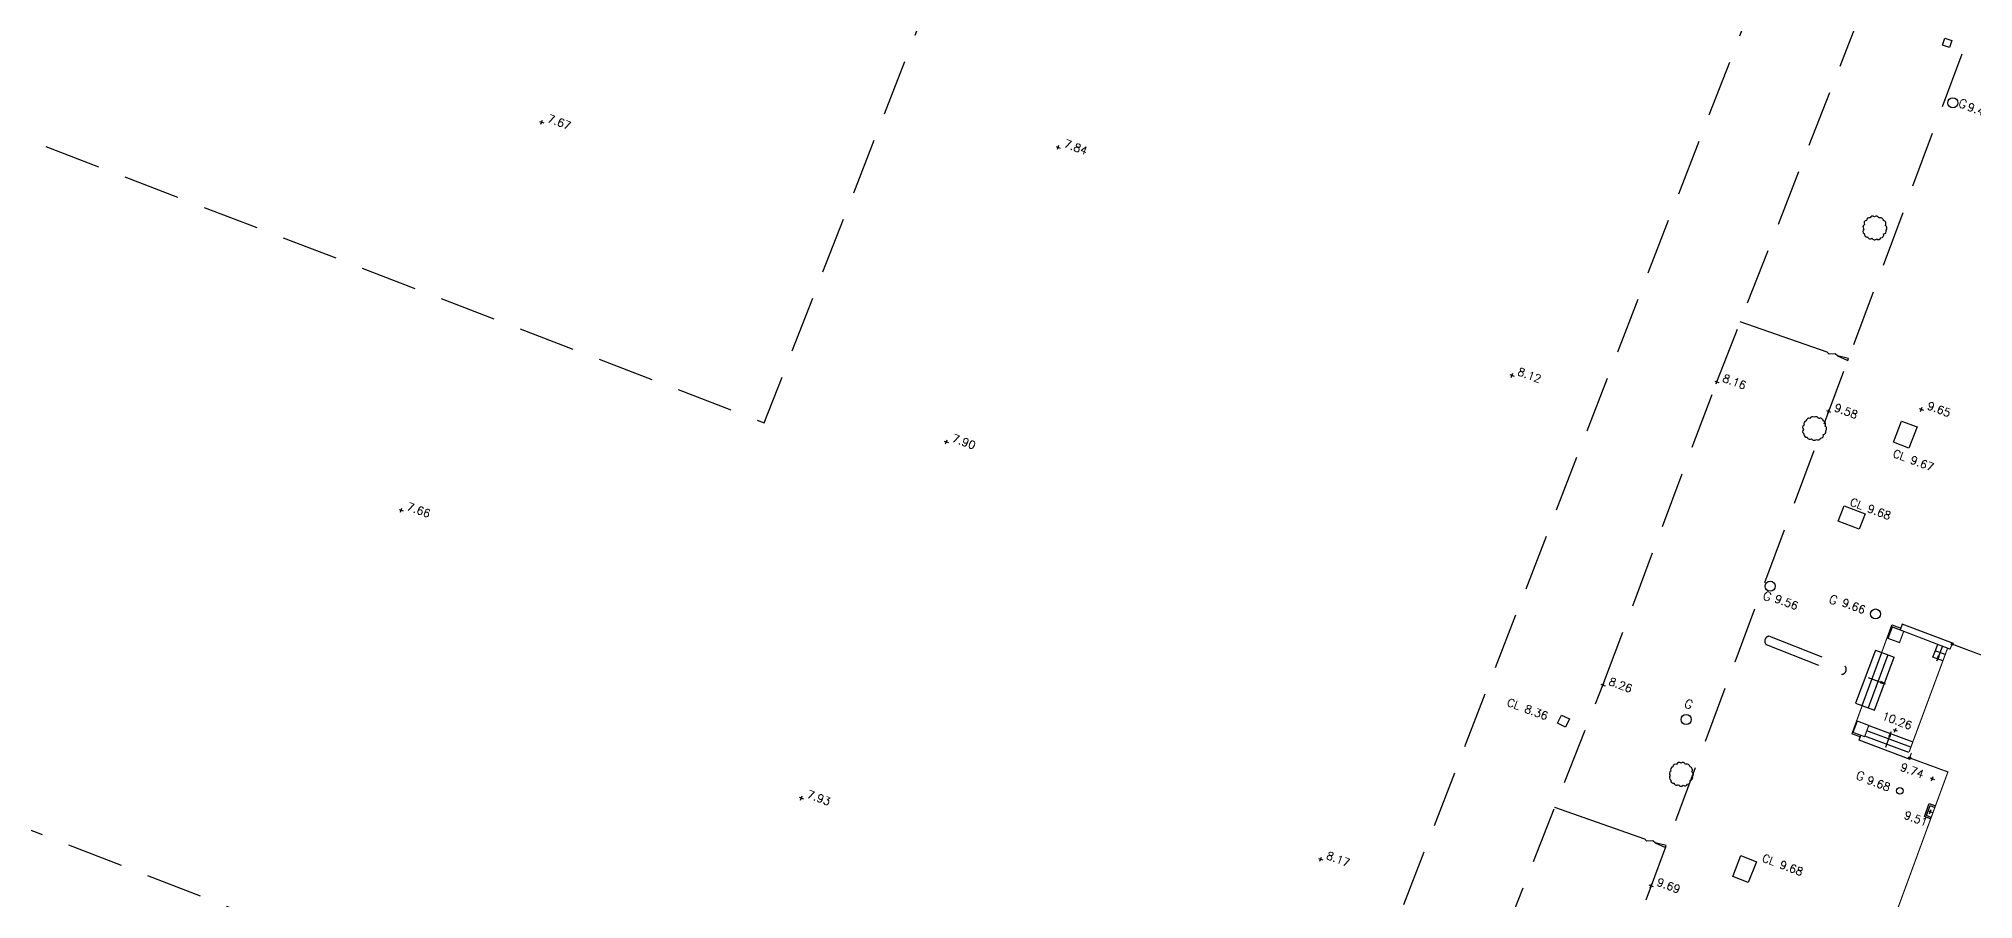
# Model space of a CAD drawing. Header units: millimetres. Extents: x 521005098 to 522149999836, y 174611071 to 175300000107.
# Drawn here: x 521226380 to 521313421, y 174761397 to 174800124 of the extents above; entities that cross this region are included whole.
import ezdxf
from ezdxf.enums import TextEntityAlignment as Align

# ---------------------------------------------------------------- set-up
doc = ezdxf.new("R2010")
doc.units = ezdxf.units.MM
doc.header["$LTSCALE"] = 200
doc.linetypes.add('survey-A$0$DASHED', pattern=[19.05, 12.7, -6.35])
for name, color, linetype in [('0-35TEXT', 3, 'Continuous'), ('survey-A$0$BUILDING', 8, 'Continuous'), ('survey-A$0$DETAIL', 8, 'Continuous'), ('survey-A$0$LEVEL', 8, 'Continuous'), ('survey-A$0$ROAD', 8, 'Continuous'), ('survey-A$0$SERVICE', 8, 'Continuous'), ('survey-A$0$SPORTS_PITCH', 8, 'survey-A$0$DASHED'), ('survey-A$0$STAIRS', 8, 'Continuous'), ('survey-A$0$TEXT_SERVICE', 8, 'Continuous'), ('survey-A$0$VEGETATION', 8, 'Continuous')]:
    doc.layers.add(name, color=color, linetype=linetype)
doc.styles.add('survey-A$0$ROMANS', font='Romans.shx')

# ---------------------------------------------------------------- blocks, each defined once
blk = doc.blocks.new('survey-A')
at = {"layer": 'survey-A$0$BUILDING', "linetype": 'Continuous', "const_width": 50, "flags": 128}
for points in [[(521323773, 174734903), (521299319, 174743958), (521302747, 174753257), (521305756, 174752132), (521308314, 174759001), (521309176, 174758680), (521312278, 174767129), (521310557, 174767760), (521310637, 174767985)], [(521309298, 174772505), (521309752, 174773746)], [(521309752, 174773746), (521310155, 174773596)], [(521309772, 174773657), (521312373, 174772656), (521312470, 174772880), (521314158, 174772248)], [(521312262, 174772694), (521310533, 174768030)], [(521308335, 174768708), (521307958, 174768848), (521308423, 174770116)]]:
    blk.add_lwpolyline(points, dxfattribs=at)
for points in [[(521309587, 174773138), (521309773, 174773650), (521310290, 174773458), (521310101, 174772950)], [(521308207, 174769417), (521308013, 174768908), (521308530, 174768715), (521308719, 174769222)]]:
    blk.add_lwpolyline(points, close=True, dxfattribs=at)
at = {"layer": 'survey-A$0$BUILDING', "linetype": 'Continuous', "flags": 128}
blk.add_lwpolyline([(521309591, 174773150), (521309784, 174773661)], dxfattribs=at)
at = {"layer": 'survey-A$0$BUILDING', "linetype": 'Continuous'}
for centre in [(521312470, 174772880), (521310557, 174767760)]:
    blk.add_circle(centre, 50, dxfattribs=at)
at = {"layer": 'survey-A$0$DETAIL', "linetype": 'survey-A$0$DASHED', "flags": 128}
for points in [[(521301881, 174784685), (521309424, 174803998)], [(521296758, 174771037), (521301881, 174784685)], [(521290851, 174756011), (521296758, 174771037)]]:
    blk.add_lwpolyline(points, dxfattribs=at)
at = {"layer": 'survey-A$0$DETAIL', "flags": 128}
for points in [[(521307313, 174785856), (521307306, 174785858), (521307206, 174785946), (521306941, 174785933), (521306841, 174786021), (521302937, 174787390)], [(521299109, 174763939), (521299102, 174763941), (521299002, 174764029), (521298737, 174764016), (521298638, 174764104), (521294591, 174765523)]]:
    blk.add_lwpolyline(points, dxfattribs=at)
for points in [[(521307313, 174785856), (521307768, 174785643), (521307802, 174785737)], [(521299109, 174763939), (521299565, 174763726), (521299598, 174763820)]]:
    blk.add_lwpolyline(points, close=True, dxfattribs=at)
at = {"layer": 'survey-A$0$DETAIL', "linetype": 'Continuous', "flags": 128}
for points in [[(521311502, 174765017), (521311221, 174765122), (521311438, 174765703), (521311719, 174765598)], [(521311527, 174765082), (521311311, 174765163), (521311479, 174765613), (521311694, 174765532)]]:
    blk.add_lwpolyline(points, dxfattribs=at)
at = {"layer": 'survey-A$0$LEVEL', "flags": 128}
for points in [[(521248918, 174796404), (521249106, 174796334)], [(521248977, 174796275), (521249047, 174796463)], [(521272212, 174795145), (521272282, 174795332)], [(521272153, 174795273), (521272340, 174795204)], [(521292570, 174785011), (521292757, 174784941)], [(521292628, 174784883), (521292698, 174785070)], [(521301787, 174784720), (521301974, 174784650)], [(521301846, 174784591), (521301915, 174784779)], [(521306811, 174783394), (521306999, 174783324)], [(521306870, 174783265), (521306940, 174783452)], [(521310992, 174783480), (521311180, 174783410)], [(521311051, 174783351), (521311121, 174783539)], [(521267119, 174782017), (521267307, 174781947)], [(521267178, 174781888), (521267248, 174782075)], [(521242592, 174778945), (521242779, 174778875)], [(521242651, 174778816), (521242721, 174779004)], [(521296665, 174771071), (521296852, 174771002)], [(521296723, 174770943), (521296793, 174771130)], [(521309815, 174769042), (521310002, 174768972)], [(521309874, 174768914), (521309943, 174769101)], [(521311486, 174766860), (521311673, 174766790)], [(521311544, 174766731), (521311614, 174766918)], [(521260595, 174765994), (521260783, 174765924)], [(521260654, 174765865), (521260724, 174766053)], [(521311392, 174765373), (521311579, 174765303)], [(521311450, 174765245), (521311520, 174765432)], [(521283962, 174763240), (521284150, 174763171)], [(521284021, 174763112), (521284091, 174763299)], [(521298828, 174762044), (521299015, 174761974)], [(521298887, 174761915), (521298957, 174762102)]]:
    blk.add_lwpolyline(points, dxfattribs=at)
at = {"layer": 'survey-A$0$ROAD', "linetype": 'survey-A$0$DASHED', "flags": 128}
for points in [[(521319681, 174817238), (521313570, 174801214), (521306926, 174783382), (521298922, 174762009), (521290216, 174738486), (521286119, 174727245), (521284496, 174722983)], [(521304098, 174772863), (521307501, 174771521)], [(521304245, 174773235), (521307647, 174771893)]]:
    blk.add_lwpolyline(points, dxfattribs=at)
at = {"layer": 'survey-A$0$ROAD', "linetype": 'survey-A$0$DASHED'}
for centre, radius, start, end in [((521304258, 174773016), 221, 94.03277, 223.79502), ((521307483, 174771743), 223, 274.41048, 41.6898)]:
    blk.add_arc(centre, radius, start, end, dxfattribs=at)
at = {"layer": 'survey-A$0$SERVICE', "linetype": 'Continuous', "flags": 128}
for points in [[(521312450, 174800049), (521312352, 174799734), (521312037, 174799831), (521312134, 174800147)], [(521309826, 174781964), (521310188, 174782918), (521310889, 174782651), (521310527, 174781698)], [(521307615, 174779108), (521308558, 174778746), (521308289, 174778046), (521307346, 174778408)], [(521295256, 174769516), (521295080, 174769145), (521294719, 174769317), (521294895, 174769687)], [(521303663, 174763087), (521303292, 174762148), (521302594, 174762423), (521302965, 174763363)]]:
    blk.add_lwpolyline(points, close=True, dxfattribs=at)
at = {"layer": 'survey-A$0$SERVICE', "linetype": 'Continuous'}
for centre, radius in [((521312499, 174797240), 225), ((521304280, 174775484), 225), ((521309022, 174774236), 225), ((521300501, 174769490), 225), ((521310118, 174766279), 150)]:
    blk.add_circle(centre, radius, dxfattribs=at)
at = {"layer": 'survey-A$0$SPORTS_PITCH', "linetype": 'survey-A$0$DASHED', "flags": 128}
for points in [[(521307943, 174813264), (521280846, 174743210), (521185999, 174780046), (521212938, 174850184), (521307943, 174813264)], [(521266309, 174801608), (521229303, 174815845), (521222056, 174797055), (521259025, 174782845), (521266323, 174801607)]]:
    blk.add_lwpolyline(points, dxfattribs=at)
at = {"layer": 'survey-A$0$STAIRS', "linetype": 'Continuous', "flags": 128}
for points in [[(521312517, 174772863), (521312534, 174772910), (521310220, 174773771), (521310127, 174773521)], [(521311599, 174772290), (521311822, 174772868)], [(521309016, 174772609), (521308121, 174770228)], [(521308423, 174770116), (521309298, 174772505)], [(521309580, 174772399), (521308692, 174770015)], [(521308975, 174769910), (521309863, 174772294)], [(521309016, 174772609), (521309863, 174772294)], [(521312049, 174772122), (521311599, 174772290)], [(521312161, 174772412), (521311711, 174772579)], [(521308121, 174770228), (521308975, 174769910)], [(521308719, 174769222), (521310701, 174768484)], [(521310604, 174767743), (521310587, 174767696), (521308279, 174768556), (521308361, 174768778)], [(521310521, 174767998), (521308538, 174768736)], [(521310611, 174768241), (521308628, 174768979)]]:
    blk.add_lwpolyline(points, dxfattribs=at)
at = {"layer": 'survey-A$0$STAIRS', "flags": 128}
for points in [[(521312020, 174772761), (521311784, 174772134)], [(521311800, 174772163), (521311790, 174772158)], [(521311808, 174772177), (521311793, 174772171)], [(521311816, 174772192), (521311796, 174772183)], [(521311824, 174772206), (521311799, 174772195)], [(521311832, 174772221), (521311802, 174772207)], [(521311840, 174772235), (521311805, 174772219)], [(521311849, 174772250), (521311808, 174772232)], [(521311857, 174772264), (521311811, 174772244)], [(521311865, 174772278), (521311814, 174772256)], [(521311873, 174772293), (521311817, 174772268)], [(521311881, 174772307), (521311819, 174772280)], [(521311889, 174772322), (521311822, 174772293)], [(521311885, 174772331), (521311825, 174772305)], [(521311872, 174772336), (521311828, 174772317)], [(521311858, 174772341), (521311831, 174772329)], [(521311845, 174772346), (521311834, 174772342)], [(521308687, 174771378), (521309455, 174771093)], [(521309243, 174771155), (521309248, 174771143)], [(521309248, 174771168), (521309260, 174771141)], [(521309253, 174771181), (521309272, 174771138)], [(521309259, 174771194), (521309285, 174771135)], [(521309268, 174771198), (521309297, 174771132)], [(521309282, 174771190), (521309309, 174771129)], [(521309297, 174771182), (521309321, 174771126)], [(521309311, 174771174), (521309333, 174771123)], [(521309325, 174771166), (521309346, 174771120)], [(521309340, 174771158), (521309358, 174771117)], [(521309354, 174771150), (521309370, 174771114)], [(521309369, 174771142), (521309382, 174771111)], [(521309383, 174771134), (521309394, 174771108)], [(521309398, 174771126), (521309407, 174771105)], [(521309412, 174771117), (521309419, 174771102)], [(521309426, 174771109), (521309431, 174771099)], [(521309479, 174768240), (521309728, 174768927)], [(521309623, 174768739), (521309689, 174768768)], [(521309627, 174768730), (521309686, 174768756)], [(521309631, 174768753), (521309692, 174768780)], [(521309639, 174768768), (521309695, 174768792)], [(521309640, 174768725), (521309683, 174768743)], [(521309647, 174768782), (521309698, 174768804)], [(521309653, 174768719), (521309680, 174768731)], [(521309655, 174768797), (521309701, 174768817)], [(521309663, 174768811), (521309704, 174768829)], [(521309666, 174768714), (521309677, 174768719)], [(521309671, 174768825), (521309707, 174768841)], [(521309679, 174768840), (521309710, 174768853)], [(521309687, 174768854), (521309713, 174768866)], [(521309695, 174768869), (521309716, 174768878)], [(521309703, 174768883), (521309719, 174768890)], [(521309711, 174768898), (521309722, 174768902)]]:
    blk.add_lwpolyline(points, dxfattribs=at)
for points in [[(521311784, 174772134), (521311892, 174772328), (521311836, 174772350)], [(521309455, 174771093), (521309261, 174771201), (521309240, 174771145)], [(521309728, 174768927), (521309619, 174768733), (521309675, 174768711)]]:
    blk.add_lwpolyline(points, close=True, dxfattribs=at)
at = {"layer": 'survey-A$0$VEGETATION', "linetype": 'Continuous', "flags": 128}
for points in [[(521309174, 174792052, 0.520567), (521308973, 174792112, 0.520567), (521308779, 174792060, 0.520567), (521308613, 174791948, 0.520567), (521308518, 174791760, 0.520567), (521308494, 174791560, 0.520567), (521308516, 174791353, 0.520567), (521308661, 174791209, 0.520567), (521308861, 174791145, 0.520567), (521309074, 174791115, 0.520567), (521309267, 174791168, 0.520567), (521309381, 174791339, 0.520567), (521309493, 174791506, 0.520567), (521309461, 174791716, 0.520567), (521309382, 174791944, 0.520567), (521309174, 174792052)], [(521306461, 174783028, 0.520567), (521306259, 174783088, 0.520567), (521306066, 174783036, 0.520567), (521305900, 174782924, 0.520567), (521305805, 174782736, 0.520567), (521305780, 174782536, 0.520567), (521305803, 174782329, 0.520567), (521305948, 174782186, 0.520567), (521306148, 174782121, 0.520567), (521306361, 174782092, 0.520567), (521306554, 174782144, 0.520567), (521306668, 174782315, 0.520567), (521306779, 174782482, 0.520567), (521306748, 174782693, 0.520567), (521306669, 174782921, 0.520567), (521306461, 174783028)], [(521300468, 174767464, 0.520567), (521300267, 174767524, 0.520567), (521300073, 174767471, 0.520567), (521299907, 174767359, 0.520567), (521299812, 174767171, 0.520567), (521299788, 174766972, 0.520567), (521299810, 174766765, 0.520567), (521299955, 174766621, 0.520567), (521300155, 174766557, 0.520567), (521300368, 174766527, 0.520567), (521300561, 174766579, 0.520567), (521300675, 174766751, 0.520567), (521300787, 174766918, 0.520567), (521300756, 174767128, 0.520567), (521300677, 174767356, 0.520567), (521300468, 174767464)]]:
    blk.add_lwpolyline(points, format="xyb", close=True, dxfattribs=at)
at = {"layer": 'survey-A$0$LEVEL', "style": 'survey-A$0$ROMANS'}
for s, p in [('9.44', (521313118, 174796916)), ('7.67', (521249234, 174796393)), ('7.84', (521272469, 174795262)), ('8.12', (521292886, 174785000)), ('8.16', (521302103, 174784709)), ('9.58', (521307128, 174783383)), ('9.65', (521311308, 174783469)), ('7.90', (521267436, 174782006)), ('CL 9.67', (521309769, 174781318)), ('7.66', (521242908, 174778934)), ('CL 9.68', (521307838, 174779132)), ('9.56', (521304445, 174774786)), ('9.66', (521307472, 174774609)), ('8.26', (521296981, 174771061)), ('CL 8.36', (521292408, 174770121)), ('10.26', (521309279, 174769508)), ('9.74', (521310103, 174767209)), ('9.68', (521308593, 174766626)), ('7.93', (521260912, 174765983)), ('9.51', (521310271, 174765049)), ('8.17', (521284278, 174763229)), ('CL 9.68', (521303885, 174763111)), ('9.69', (521299144, 174762033))]:
    blk.add_text(s, height=360, rotation=339.57696, dxfattribs=at).set_placement(p)
at = {"layer": 'survey-A$0$TEXT_SERVICE', "style": 'survey-A$0$ROMANS'}
for p in [(521312947, 174797198), (521304151, 174775038), (521307123, 174774876), (521300615, 174770181), (521308340, 174766948)]:
    blk.add_text('G', height=400, rotation=339.57696, dxfattribs=at).set_placement(p, align=Align.MIDDLE_CENTER)

msp = doc.modelspace()

# ---------------------------------------------------------------- block references
at = {"layer": '0-35TEXT'}
msp.add_blockref('survey-A', (0, 0), dxfattribs=at)

doc.saveas('drawing.dxf')
